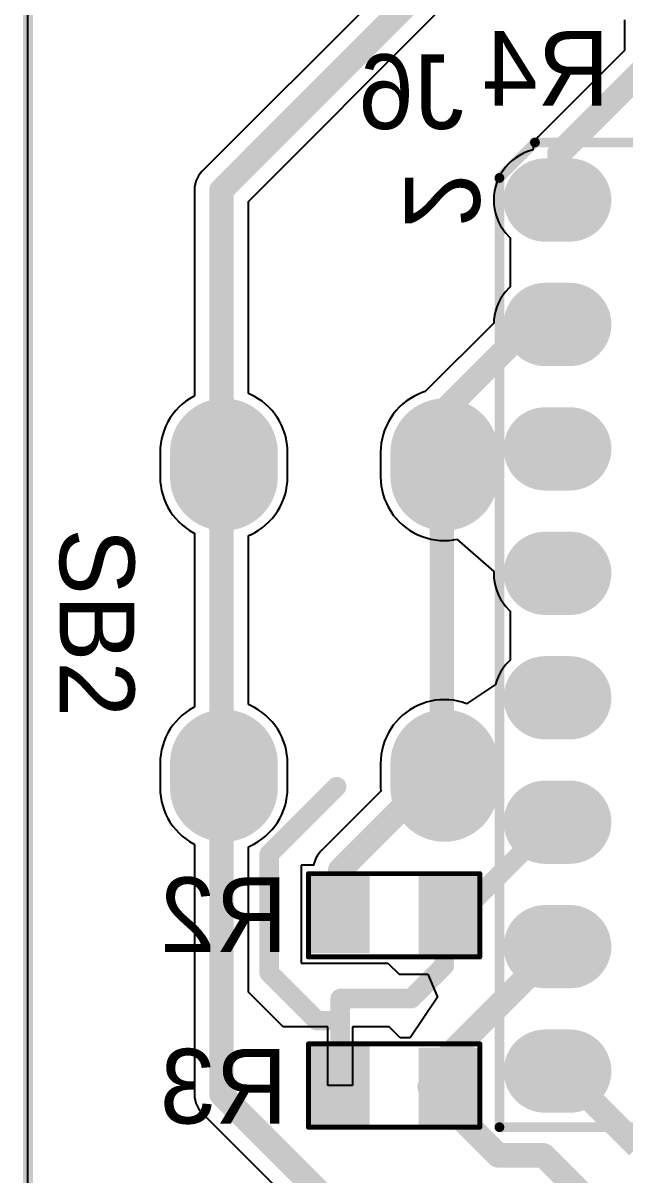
# Model space of a CAD drawing. Header units: millimetres. Extents: x 75.9 to 140.1, y 49.9 to 125.2.
# Drawn here: x 75.9 to 88.19, y 74 to 97.51 of the extents above; entities that cross this region are included whole.
import ezdxf

# ---------------------------------------------------------------- set-up
doc = ezdxf.new("R2010")
doc.units = ezdxf.units.MM
for name, color, linetype in [('BottomLayer', 5, 'Continuous'), ('BottomOverlay', 54, 'Continuous'), ('BottomPaste', 16, 'Continuous'), ('BottomSolder', 6, 'Continuous'), ('TopLayer', 1, 'Continuous'), ('TopOverlay', 2, 'Continuous'), ('TopSolder', 216, 'Continuous')]:
    doc.layers.add(name, color=color, linetype=linetype)

msp = doc.modelspace()

# ---------------------------------------------------------------- linework, layer by layer
at = {"layer": 'BottomLayer'}
for p, q in [((76, 50.707), (76, 121)), ((83.724, 98.653), (79.56, 94.49)), ((80.501, 93.872), (84.384, 97.755)), ((88.175, 97.575), (88.175, 96.954)), ((88.175, 96.954), (86.46, 95.24)), ((86.46, 95.24), (86.419, 95.193)), ((86.33, 95.032), (86.313, 94.973)), ((86.354, 95.089), (86.33, 95.032)), ((86.384, 95.143), (86.354, 95.089)), ((86.419, 95.193), (86.384, 95.143)), ((85.957, 94.761), (85.884, 94.705)), ((86.034, 94.81), (85.957, 94.761)), ((86.116, 94.853), (86.034, 94.81)), ((86.201, 94.888), (86.116, 94.853)), ((86.288, 94.915), (86.201, 94.888)), ((86.304, 94.919), (86.288, 94.915)), ((86.313, 94.973), (86.304, 94.919)), ((85.755, 94.576), (85.699, 94.503)), ((85.817, 94.643), (85.755, 94.576)), ((85.884, 94.705), (85.817, 94.643)), ((79.454, 94.339), (79.43, 94.282)), ((79.484, 94.393), (79.454, 94.339)), ((79.519, 94.443), (79.484, 94.393)), ((79.56, 94.49), (79.519, 94.443)), ((85.607, 94.344), (85.572, 94.259)), ((85.65, 94.426), (85.607, 94.344)), ((85.699, 94.503), (85.65, 94.426)), ((79.403, 94.162), (79.399, 94.1)), ((79.399, 94.1), (79.399, 89.903)), ((79.413, 94.223), (79.403, 94.162)), ((79.43, 94.282), (79.413, 94.223)), ((85.525, 94.083), (85.513, 93.992)), ((85.545, 94.172), (85.525, 94.083)), ((85.572, 94.259), (85.545, 94.172)), ((80.501, 89.95), (80.501, 93.872)), ((85.513, 93.992), (85.509, 93.9)), ((85.509, 93.9), (85.513, 93.808)), ((85.513, 93.808), (85.525, 93.717)), ((85.525, 93.717), (85.545, 93.628)), ((85.545, 93.628), (85.572, 93.541)), ((85.572, 93.541), (85.607, 93.456)), ((85.607, 93.456), (85.65, 93.374)), ((85.65, 93.374), (85.699, 93.297)), ((85.699, 93.297), (85.755, 93.224)), ((85.755, 93.224), (85.817, 93.157)), ((85.817, 93.157), (85.846, 93.13)), ((85.846, 93.13), (85.846, 92.13)), ((85.699, 91.963), (85.65, 91.886)), ((85.755, 92.036), (85.699, 91.963)), ((85.817, 92.103), (85.755, 92.036)), ((85.846, 92.13), (85.817, 92.103)), ((85.572, 91.719), (85.545, 91.632)), ((85.607, 91.804), (85.572, 91.719)), ((85.65, 91.886), (85.607, 91.804)), ((85.525, 91.543), (85.513, 91.452)), ((85.545, 91.632), (85.525, 91.543)), ((85.51, 91.389), (84.112, 89.991)), ((85.513, 91.452), (85.51, 91.389)), ((79.297, 89.844), (79.22, 89.791)), ((79.377, 89.892), (79.297, 89.844)), ((79.399, 89.903), (79.377, 89.892)), ((80.54, 89.933), (80.501, 89.95)), ((80.623, 89.892), (80.54, 89.933)), ((80.703, 89.844), (80.623, 89.892)), ((80.78, 89.791), (80.703, 89.844)), ((83.797, 89.844), (83.72, 89.791)), ((83.877, 89.892), (83.797, 89.844)), ((83.96, 89.933), (83.877, 89.892)), ((84.045, 89.969), (83.96, 89.933)), ((84.112, 89.991), (84.045, 89.969)), ((79.017, 89.602), (78.959, 89.53)), ((79.08, 89.67), (79.017, 89.602)), ((79.148, 89.733), (79.08, 89.67)), ((79.22, 89.791), (79.148, 89.733)), ((80.852, 89.733), (80.78, 89.791)), ((80.92, 89.67), (80.852, 89.733)), ((80.983, 89.602), (80.92, 89.67)), ((81.041, 89.53), (80.983, 89.602)), ((83.517, 89.602), (83.459, 89.53)), ((83.58, 89.67), (83.517, 89.602)), ((83.648, 89.733), (83.58, 89.67)), ((83.72, 89.791), (83.648, 89.733)), ((78.858, 89.373), (78.817, 89.29)), ((78.906, 89.453), (78.858, 89.373)), ((78.959, 89.53), (78.906, 89.453)), ((81.094, 89.453), (81.041, 89.53)), ((81.142, 89.373), (81.094, 89.453)), ((81.183, 89.29), (81.142, 89.373)), ((83.358, 89.373), (83.317, 89.29)), ((83.406, 89.453), (83.358, 89.373)), ((83.459, 89.53), (83.406, 89.453)), ((78.752, 89.116), (78.729, 89.027)), ((78.781, 89.205), (78.752, 89.116)), ((78.817, 89.29), (78.781, 89.205)), ((81.219, 89.205), (81.183, 89.29)), ((81.248, 89.116), (81.219, 89.205)), ((81.271, 89.027), (81.248, 89.116)), ((83.252, 89.116), (83.229, 89.027)), ((83.281, 89.205), (83.252, 89.116)), ((83.317, 89.29), (83.281, 89.205)), ((78.712, 88.935), (78.702, 88.843)), ((78.729, 89.027), (78.712, 88.935)), ((81.288, 88.935), (81.271, 89.027)), ((81.298, 88.843), (81.288, 88.935)), ((83.212, 88.935), (83.202, 88.843)), ((83.229, 89.027), (83.212, 88.935)), ((78.702, 88.843), (78.699, 88.75)), ((78.699, 88.75), (78.699, 88.25)), ((81.301, 88.75), (81.298, 88.843)), ((81.301, 88.25), (81.301, 88.75)), ((83.202, 88.843), (83.199, 88.75)), ((83.199, 88.75), (83.199, 88.25)), ((78.699, 88.25), (78.702, 88.157)), ((81.298, 88.157), (81.301, 88.25)), ((83.199, 88.25), (83.202, 88.157)), ((78.702, 88.157), (78.712, 88.065)), ((78.712, 88.065), (78.729, 87.973)), ((78.729, 87.973), (78.752, 87.884)), ((81.248, 87.884), (81.271, 87.973)), ((81.271, 87.973), (81.288, 88.065)), ((81.288, 88.065), (81.298, 88.157)), ((83.202, 88.157), (83.212, 88.065)), ((83.212, 88.065), (83.229, 87.973)), ((83.229, 87.973), (83.252, 87.884)), ((78.752, 87.884), (78.781, 87.795)), ((78.781, 87.795), (78.817, 87.71)), ((78.817, 87.71), (78.858, 87.627)), ((81.142, 87.627), (81.183, 87.71)), ((81.183, 87.71), (81.219, 87.795)), ((81.219, 87.795), (81.248, 87.884)), ((83.252, 87.884), (83.281, 87.795)), ((83.281, 87.795), (83.317, 87.71)), ((83.317, 87.71), (83.358, 87.627)), ((78.858, 87.627), (78.906, 87.547)), ((78.906, 87.547), (78.959, 87.47)), ((78.959, 87.47), (79.017, 87.398)), ((80.983, 87.398), (81.041, 87.47)), ((81.041, 87.47), (81.094, 87.547)), ((81.094, 87.547), (81.142, 87.627)), ((83.358, 87.627), (83.406, 87.547)), ((83.406, 87.547), (83.459, 87.47)), ((83.459, 87.47), (83.517, 87.398)), ((79.017, 87.398), (79.08, 87.33)), ((79.08, 87.33), (79.148, 87.267)), ((79.148, 87.267), (79.22, 87.209)), ((80.78, 87.209), (80.852, 87.267)), ((80.852, 87.267), (80.92, 87.33)), ((80.92, 87.33), (80.983, 87.398)), ((83.517, 87.398), (83.58, 87.33)), ((83.58, 87.33), (83.648, 87.267)), ((83.648, 87.267), (83.72, 87.209)), ((79.22, 87.209), (79.297, 87.156)), ((79.297, 87.156), (79.377, 87.108)), ((79.377, 87.108), (79.399, 87.097)), ((79.399, 87.097), (79.399, 83.553)), ((80.501, 87.05), (80.54, 87.067)), ((80.501, 83.6), (80.501, 87.05)), ((80.54, 87.067), (80.623, 87.108)), ((80.623, 87.108), (80.703, 87.156)), ((80.703, 87.156), (80.78, 87.209)), ((83.72, 87.209), (83.797, 87.156)), ((83.797, 87.156), (83.877, 87.108)), ((83.877, 87.108), (83.96, 87.067)), ((83.96, 87.067), (84.045, 87.031)), ((84.045, 87.031), (84.134, 87.002)), ((84.134, 87.002), (84.223, 86.979)), ((84.223, 86.979), (84.315, 86.962)), ((84.315, 86.962), (84.407, 86.952)), ((84.407, 86.952), (84.5, 86.949)), ((84.5, 86.949), (84.593, 86.952)), ((84.593, 86.952), (84.685, 86.962)), ((84.685, 86.962), (84.757, 86.975)), ((84.757, 86.975), (85.511, 86.318)), ((85.511, 86.318), (85.509, 86.28)), ((85.509, 86.28), (85.513, 86.188)), ((85.513, 86.188), (85.525, 86.097)), ((85.525, 86.097), (85.545, 86.008)), ((85.545, 86.008), (85.572, 85.921)), ((85.572, 85.921), (85.607, 85.836)), ((85.607, 85.836), (85.65, 85.754)), ((85.65, 85.754), (85.699, 85.677)), ((85.699, 85.677), (85.755, 85.604)), ((85.755, 85.604), (85.817, 85.537)), ((85.817, 85.537), (85.846, 85.51)), ((85.846, 85.51), (85.846, 84.51)), ((85.755, 84.416), (85.699, 84.343)), ((85.817, 84.483), (85.755, 84.416)), ((85.846, 84.51), (85.817, 84.483)), ((85.607, 84.184), (85.572, 84.099)), ((85.65, 84.266), (85.607, 84.184)), ((85.699, 84.343), (85.65, 84.266)), ((85.545, 84.012), (84.955, 83.619)), ((85.572, 84.099), (85.545, 84.012)), ((79.297, 83.494), (79.22, 83.441)), ((79.377, 83.542), (79.297, 83.494)), ((79.399, 83.553), (79.377, 83.542)), ((80.54, 83.583), (80.501, 83.6)), ((80.623, 83.542), (80.54, 83.583)), ((80.703, 83.494), (80.623, 83.542)), ((80.78, 83.441), (80.703, 83.494)), ((83.797, 83.494), (83.72, 83.441)), ((83.877, 83.542), (83.797, 83.494)), ((83.96, 83.583), (83.877, 83.542)), ((84.045, 83.619), (83.96, 83.583)), ((84.134, 83.648), (84.045, 83.619)), ((84.223, 83.671), (84.134, 83.648)), ((84.315, 83.688), (84.223, 83.671)), ((84.407, 83.698), (84.315, 83.688)), ((84.5, 83.701), (84.407, 83.698)), ((84.593, 83.698), (84.5, 83.701)), ((84.685, 83.688), (84.593, 83.698)), ((84.777, 83.671), (84.685, 83.688)), ((84.866, 83.648), (84.777, 83.671)), ((84.955, 83.619), (84.866, 83.648)), ((84.955, 83.619), (84.955, 83.619)), ((84.955, 83.619), (84.955, 83.619)), ((79.017, 83.252), (78.959, 83.18)), ((79.08, 83.32), (79.017, 83.252)), ((79.148, 83.383), (79.08, 83.32)), ((79.22, 83.441), (79.148, 83.383)), ((80.852, 83.383), (80.78, 83.441)), ((80.92, 83.32), (80.852, 83.383)), ((80.983, 83.252), (80.92, 83.32)), ((81.041, 83.18), (80.983, 83.252)), ((83.517, 83.252), (83.459, 83.18)), ((83.58, 83.32), (83.517, 83.252)), ((83.648, 83.383), (83.58, 83.32)), ((83.72, 83.441), (83.648, 83.383)), ((78.858, 83.023), (78.817, 82.94)), ((78.906, 83.103), (78.858, 83.023)), ((78.959, 83.18), (78.906, 83.103)), ((81.094, 83.103), (81.041, 83.18)), ((81.142, 83.023), (81.094, 83.103)), ((81.183, 82.94), (81.142, 83.023)), ((83.358, 83.023), (83.317, 82.94)), ((83.406, 83.103), (83.358, 83.023)), ((83.459, 83.18), (83.406, 83.103)), ((78.752, 82.766), (78.729, 82.677)), ((78.781, 82.855), (78.752, 82.766)), ((78.817, 82.94), (78.781, 82.855)), ((81.219, 82.855), (81.183, 82.94)), ((81.248, 82.766), (81.219, 82.855)), ((81.271, 82.677), (81.248, 82.766)), ((83.252, 82.766), (83.229, 82.677)), ((83.281, 82.855), (83.252, 82.766)), ((83.317, 82.94), (83.281, 82.855)), ((78.712, 82.585), (78.702, 82.493)), ((78.729, 82.677), (78.712, 82.585)), ((81.288, 82.585), (81.271, 82.677)), ((81.298, 82.493), (81.288, 82.585)), ((83.212, 82.585), (83.202, 82.493)), ((83.229, 82.677), (83.212, 82.585)), ((78.702, 82.493), (78.699, 82.4)), ((78.699, 82.4), (78.699, 81.9)), ((81.301, 82.4), (81.298, 82.493)), ((81.301, 81.9), (81.301, 82.4)), ((83.202, 82.493), (83.199, 82.4)), ((83.199, 82.4), (83.199, 81.9)), ((78.699, 81.9), (78.702, 81.807)), ((81.298, 81.807), (81.301, 81.9)), ((83.202, 81.831), (81.985, 80.615)), ((83.199, 81.9), (83.202, 81.831)), ((78.702, 81.807), (78.712, 81.715)), ((78.712, 81.715), (78.729, 81.623)), ((78.729, 81.623), (78.752, 81.534)), ((81.248, 81.534), (81.271, 81.623)), ((81.271, 81.623), (81.288, 81.715)), ((81.288, 81.715), (81.298, 81.807)), ((78.752, 81.534), (78.781, 81.445)), ((78.781, 81.445), (78.817, 81.36)), ((78.817, 81.36), (78.858, 81.277)), ((81.142, 81.277), (81.183, 81.36)), ((81.183, 81.36), (81.219, 81.445)), ((81.219, 81.445), (81.248, 81.534)), ((78.858, 81.277), (78.906, 81.197)), ((78.906, 81.197), (78.959, 81.12)), ((78.959, 81.12), (79.017, 81.048)), ((80.983, 81.048), (81.041, 81.12)), ((81.041, 81.12), (81.094, 81.197)), ((81.094, 81.197), (81.142, 81.277)), ((79.017, 81.048), (79.08, 80.98)), ((79.08, 80.98), (79.148, 80.917)), ((79.148, 80.917), (79.22, 80.859)), ((80.78, 80.859), (80.852, 80.917)), ((80.852, 80.917), (80.92, 80.98)), ((80.92, 80.98), (80.983, 81.048)), ((79.22, 80.859), (79.297, 80.806)), ((79.297, 80.806), (79.377, 80.758)), ((79.377, 80.758), (79.399, 80.747)), ((79.399, 80.747), (79.399, 75.65)), ((80.501, 80.7), (80.54, 80.717)), ((80.501, 77.732), (80.501, 80.7)), ((80.54, 80.717), (80.623, 80.758)), ((80.623, 80.758), (80.703, 80.806)), ((80.703, 80.806), (80.78, 80.859)), ((81.879, 80.464), (81.855, 80.407)), ((81.909, 80.518), (81.879, 80.464)), ((81.944, 80.568), (81.909, 80.518)), ((81.985, 80.615), (81.944, 80.568)), ((81.834, 80.325), (81.575, 80.325)), ((81.575, 80.325), (81.575, 78.325)), ((81.838, 80.348), (81.834, 80.325)), ((81.855, 80.407), (81.838, 80.348)), ((81.575, 78.325), (83.175, 78.325)), ((83.175, 78.325), (83.175, 78.325)), ((83.175, 78.325), (83.35, 78.325)), ((83.35, 78.325), (83.575, 78.1)), ((83.575, 78.1), (83.575, 78.1)), ((83.575, 78.1), (84.164, 78.1)), ((84.164, 78.1), (84.358, 77.631)), ((81.208, 77.025), (80.501, 77.732)), ((84.358, 77.631), (83.803, 76.8)), ((81.375, 77.025), (81.208, 77.025)), ((82.125, 77.025), (81.375, 77.025)), ((81.375, 77.025), (81.375, 77.025)), ((82.125, 75.825), (82.125, 77.025)), ((83.375, 77.025), (82.625, 77.025)), ((82.625, 77.025), (82.625, 75.825)), ((83.6, 76.8), (83.375, 77.025)), ((83.375, 77.025), (83.375, 77.025)), ((83.775, 76.8), (83.6, 76.8)), ((83.803, 76.8), (83.775, 76.8)), ((83.775, 76.8), (83.775, 76.8)), ((82.625, 75.825), (82.125, 75.825)), ((79.399, 75.65), (79.403, 75.588)), ((79.403, 75.588), (79.403, 75.588)), ((79.403, 75.588), (79.403, 75.588)), ((79.403, 75.588), (79.413, 75.527)), ((79.413, 75.527), (79.43, 75.468)), ((79.43, 75.468), (79.454, 75.411)), ((79.454, 75.411), (79.484, 75.357)), ((79.484, 75.357), (79.519, 75.307)), ((79.519, 75.307), (79.56, 75.26)), ((79.56, 75.26), (82.71, 72.11))]:
    msp.add_line(p, q, dxfattribs=at)
for points, const_width in [([(79.95, 94.1), (85, 99.15)], 0.5), ([(86.85, 94.85), (88.575, 96.575)], 0.5), ([(86.85, 93.94), (86.85, 94.85)], 0.5), ([(86.56, 93.9), (87.06, 93.9)], 1.5), ([(79.95, 75.65), (79.95, 94.1)], 0.5), ([(86.81, 93.9), (86.85, 93.94)], 0.5), ([(86.56, 91.36), (87.06, 91.36)], 1.5), ([(84.45, 89.55), (86.26, 91.36)], 0.5), ([(86.26, 91.36), (86.81, 91.36)], 0.5), ([(80, 88.75), (80, 88.25)], 2), ([(84.5, 88.75), (84.5, 88.25)], 2), ([(84.45, 88.2), (84.45, 89.55)], 0.5), ([(86.56, 88.82), (87.06, 88.82)], 1.5), ([(86.56, 86.28), (87.06, 86.28)], 1.5), ([(86.56, 83.74), (87.06, 83.74)], 1.5), ([(80, 82.4), (80, 81.9)], 2), ([(84.5, 82.4), (84.5, 81.9)], 2), ([(80.925, 80.55), (82.3, 81.925)], 0.4), ([(82.375, 80.225), (84, 81.85)], 0.5), ([(84, 81.85), (84.45, 81.85)], 0.5), ([(86.56, 81.2), (87.06, 81.2)], 1.5), ([(84.55, 79.05), (86.7, 81.2)], 0.4), ([(86.7, 81.2), (86.81, 81.2)], 0.4), ([(80.925, 78.125), (80.925, 80.55)], 0.4), ([(82.375, 79.4), (82.375, 80.225)], 0.5), ([(86.56, 78.66), (87.06, 78.66)], 1.5), ([(84.5, 78.275), (84.5, 78.975)], 0.4), ([(84.225, 76.075), (86.81, 78.66)], 0.5), ([(80.925, 78.125), (81.9, 77.15)], 0.4), ([(83.825, 77.6), (84.5, 78.275)], 0.4), ([(82.375, 77.6), (83.825, 77.6)], 0.4), ([(82.375, 77.15), (82.375, 77.6)], 0.4), ([(81.9, 77.15), (82.375, 77.15)], 0.4), ([(82.375, 76.2), (82.375, 77.15)], 0.4), ([(86.56, 76.12), (87.06, 76.12)], 1.5), ([(82, 75.825), (82.375, 76.2)], 0.4), ([(86.81, 76.12), (86.905, 76.12)], 0.5), ([(86.905, 76.12), (88.45, 74.575)], 0.5), ([(84.2, 75.8), (85.6, 74.4)], 0.5), ([(79.95, 75.65), (83.1, 72.5)], 0.5), ([(85.6, 74.4), (86.525, 74.4)], 0.5), ([(86.525, 74.4), (88.425, 72.5)], 0.5)]:
    msp.add_lwpolyline(points, dxfattribs=dict(at, const_width=const_width))
for points, const_width in [([(86.725, 94.85, 1), (86.975, 94.85, 1)], 0.25), ([(86.725, 94.85, 1), (86.975, 94.85, 1)], 0.25), ([(86.185, 93.9, 1), (86.935, 93.9, 1)], 0.75), ([(86.685, 93.9, 1), (87.435, 93.9, 1)], 0.75), ([(79.825, 94.1, 1), (80.075, 94.1, 1)], 0.25), ([(79.825, 94.1, 1), (80.075, 94.1, 1)], 0.25), ([(86.685, 93.9, 1), (86.935, 93.9, 1)], 0.25), ([(86.725, 93.94, 1), (86.975, 93.94, 1)], 0.25), ([(86.725, 93.94, 1), (86.975, 93.94, 1)], 0.25), ([(86.185, 91.36, 1), (86.935, 91.36, 1)], 0.75), ([(86.685, 91.36, 1), (87.435, 91.36, 1)], 0.75), ([(86.135, 91.36, 1), (86.385, 91.36, 1)], 0.25), ([(86.135, 91.36, 1), (86.385, 91.36, 1)], 0.25), ([(86.685, 91.36, 1), (86.935, 91.36, 1)], 0.25), ([(79.5, 88.75, 1), (80.5, 88.75, 1)], 1), ([(84, 88.75, 1), (85, 88.75, 1)], 1), ([(84.325, 89.55, 1), (84.575, 89.55, 1)], 0.25), ([(84.325, 89.55, 1), (84.575, 89.55, 1)], 0.25), ([(86.185, 88.82, 1), (86.935, 88.82, 1)], 0.75), ([(86.685, 88.82, 1), (87.435, 88.82, 1)], 0.75), ([(79.5, 88.25, 1), (80.5, 88.25, 1)], 1), ([(84, 88.25, 1), (85, 88.25, 1)], 1), ([(84.325, 88.2, 1), (84.575, 88.2, 1)], 0.25), ([(86.185, 86.28, 1), (86.935, 86.28, 1)], 0.75), ([(86.685, 86.28, 1), (87.435, 86.28, 1)], 0.75), ([(86.185, 83.74, 1), (86.935, 83.74, 1)], 0.75), ([(86.685, 83.74, 1), (87.435, 83.74, 1)], 0.75), ([(79.5, 82.4, 1), (80.5, 82.4, 1)], 1), ([(84, 82.4, 1), (85, 82.4, 1)], 1), ([(79.5, 81.9, 1), (80.5, 81.9, 1)], 1), ([(84, 81.9, 1), (85, 81.9, 1)], 1), ([(82.2, 81.925, 1), (82.4, 81.925, 1)], 0.2), ([(83.875, 81.85, 1), (84.125, 81.85, 1)], 0.25), ([(83.875, 81.85, 1), (84.125, 81.85, 1)], 0.25), ([(84.325, 81.85, 1), (84.575, 81.85, 1)], 0.25), ([(86.185, 81.2, 1), (86.935, 81.2, 1)], 0.75), ([(86.685, 81.2, 1), (87.435, 81.2, 1)], 0.75), ([(86.6, 81.2, 1), (86.8, 81.2, 1)], 0.2), ([(86.6, 81.2, 1), (86.8, 81.2, 1)], 0.2), ([(86.71, 81.2, 1), (86.91, 81.2, 1)], 0.2), ([(80.825, 80.55, 1), (81.025, 80.55, 1)], 0.2), ([(80.825, 80.55, 1), (81.025, 80.55, 1)], 0.2), ([(82.25, 80.225, 1), (82.5, 80.225, 1)], 0.25), ([(82.25, 80.225, 1), (82.5, 80.225, 1)], 0.25), ([(82.25, 79.4, 1), (82.5, 79.4, 1)], 0.25), ([(84.45, 79.05, 1), (84.65, 79.05, 1)], 0.2), ([(86.185, 78.66, 1), (86.935, 78.66, 1)], 0.75), ([(86.685, 78.66, 1), (87.435, 78.66, 1)], 0.75), ([(84.4, 78.975, 1), (84.6, 78.975, 1)], 0.2), ([(86.685, 78.66, 1), (86.935, 78.66, 1)], 0.25), ([(80.825, 78.125, 1), (81.025, 78.125, 1)], 0.2), ([(80.825, 78.125, 1), (81.025, 78.125, 1)], 0.2), ([(84.4, 78.275, 1), (84.6, 78.275, 1)], 0.2), ([(84.4, 78.275, 1), (84.6, 78.275, 1)], 0.2), ([(82.275, 77.6, 1), (82.475, 77.6, 1)], 0.2), ([(82.275, 77.6, 1), (82.475, 77.6, 1)], 0.2), ([(83.725, 77.6, 1), (83.925, 77.6, 1)], 0.2), ([(83.725, 77.6, 1), (83.925, 77.6, 1)], 0.2), ([(81.8, 77.15, 1), (82, 77.15, 1)], 0.2), ([(81.8, 77.15, 1), (82, 77.15, 1)], 0.2), ([(82.275, 77.15, 1), (82.475, 77.15, 1)], 0.2), ([(82.275, 77.15, 1), (82.475, 77.15, 1)], 0.2), ([(82.275, 77.15, 1), (82.475, 77.15, 1)], 0.2), ([(86.185, 76.12, 1), (86.935, 76.12, 1)], 0.75), ([(86.685, 76.12, 1), (87.435, 76.12, 1)], 0.75), ([(82.275, 76.2, 1), (82.475, 76.2, 1)], 0.2), ([(82.275, 76.2, 1), (82.475, 76.2, 1)], 0.2), ([(84.1, 76.075, 1), (84.35, 76.075, 1)], 0.25), ([(86.685, 76.12, 1), (86.935, 76.12, 1)], 0.25), ([(86.78, 76.12, 1), (87.03, 76.12, 1)], 0.25), ([(86.78, 76.12, 1), (87.03, 76.12, 1)], 0.25), ([(81.9, 75.825, 1), (82.1, 75.825, 1)], 0.2), ([(84.075, 75.8, 1), (84.325, 75.8, 1)], 0.25), ([(79.825, 75.65, 1), (80.075, 75.65, 1)], 0.25), ([(79.825, 75.65, 1), (80.075, 75.65, 1)], 0.25), ([(85.475, 74.4, 1), (85.725, 74.4, 1)], 0.25), ([(85.475, 74.4, 1), (85.725, 74.4, 1)], 0.25), ([(86.4, 74.4, 1), (86.65, 74.4, 1)], 0.25), ([(86.4, 74.4, 1), (86.65, 74.4, 1)], 0.25)]:
    msp.add_lwpolyline(points, format="xyb", close=True, dxfattribs=dict(at, const_width=const_width))
for points in [[(81.875, 78.625), (82.875, 78.625), (81.875, 80.025), (82.875, 80.025)], [(84.075, 78.6), (85.075, 78.6), (84.075, 80), (85.075, 80)], [(82.875, 76.525), (81.875, 76.525), (82.875, 75.125), (81.875, 75.125)], [(85.075, 76.5), (84.075, 76.5), (85.075, 75.1), (84.075, 75.1)]]:
    msp.add_solid(points, dxfattribs=at)
at = {"layer": 'BottomOverlay'}
for points, const_width in [([(85.625, 94.35), (86.35, 95.075)], 0.2), ([(86.35, 95.075), (88.481, 95.075)], 0.2), ([(85.625, 74.975), (85.625, 94.35)], 0.2), ([(81.725, 80.15), (85.225, 80.15)], 0.1), ([(81.725, 79.388), (81.725, 80.15)], 0.1), ([(85.225, 78.45), (85.225, 80.15)], 0.1), ([(81.725, 78.45), (81.725, 79.388)], 0.1), ([(81.725, 78.45), (85.225, 78.45)], 0.1), ([(81.725, 76.675), (85.225, 76.675)], 0.1), ([(81.725, 74.975), (81.725, 76.675)], 0.1), ([(85.225, 75.737), (85.225, 76.675)], 0.1), ([(85.225, 74.975), (85.225, 75.737)], 0.1), ([(81.725, 74.975), (85.225, 74.975)], 0.1), ([(85.625, 74.975), (90.5, 74.975)], 0.2)]:
    msp.add_lwpolyline(points, dxfattribs=dict(at, const_width=const_width))
for points, const_width in [([(86.3, 95.075, 1), (86.4, 95.075, 1)], 0.1), ([(86.3, 95.075, 1), (86.4, 95.075, 1)], 0.1), ([(85.575, 94.35, 1), (85.675, 94.35, 1)], 0.1), ([(85.575, 94.35, 1), (85.675, 94.35, 1)], 0.1), ([(81.7, 80.15, 1), (81.75, 80.15, 1)], 0.05), ([(81.7, 80.15, 1), (81.75, 80.15, 1)], 0.05), ([(85.2, 80.15, 1), (85.25, 80.15, 1)], 0.05), ([(85.2, 80.15, 1), (85.25, 80.15, 1)], 0.05), ([(81.7, 79.388, 1), (81.75, 79.388, 1)], 0.05), ([(81.7, 79.388, 1), (81.75, 79.388, 1)], 0.05), ([(81.7, 78.45, 1), (81.75, 78.45, 1)], 0.05), ([(81.7, 78.45, 1), (81.75, 78.45, 1)], 0.05), ([(85.2, 78.45, 1), (85.25, 78.45, 1)], 0.05), ([(85.2, 78.45, 1), (85.25, 78.45, 1)], 0.05), ([(81.7, 76.675, 1), (81.75, 76.675, 1)], 0.05), ([(81.7, 76.675, 1), (81.75, 76.675, 1)], 0.05), ([(85.2, 76.675, 1), (85.25, 76.675, 1)], 0.05), ([(85.2, 76.675, 1), (85.25, 76.675, 1)], 0.05), ([(85.2, 75.737, 1), (85.25, 75.737, 1)], 0.05), ([(85.2, 75.737, 1), (85.25, 75.737, 1)], 0.05), ([(81.7, 74.975, 1), (81.75, 74.975, 1)], 0.05), ([(81.7, 74.975, 1), (81.75, 74.975, 1)], 0.05), ([(85.2, 74.975, 1), (85.25, 74.975, 1)], 0.05), ([(85.2, 74.975, 1), (85.25, 74.975, 1)], 0.05), ([(85.575, 74.975, 1), (85.675, 74.975, 1)], 0.1), ([(85.575, 74.975, 1), (85.675, 74.975, 1)], 0.1)]:
    msp.add_lwpolyline(points, format="xyb", close=True, dxfattribs=dict(at, const_width=const_width))
at = {"layer": 'BottomPaste'}
for points in [[(81.875, 78.625), (82.875, 78.625), (81.875, 80.025), (82.875, 80.025)], [(84.075, 78.6), (85.075, 78.6), (84.075, 80), (85.075, 80)], [(82.875, 76.525), (81.875, 76.525), (82.875, 75.125), (81.875, 75.125)], [(85.075, 76.5), (84.075, 76.5), (85.075, 75.1), (84.075, 75.1)]]:
    msp.add_solid(points, dxfattribs=at)
at = {"layer": 'BottomSolder'}
for points, const_width in [([(86.56, 93.9), (87.06, 93.9)], 1.7), ([(86.56, 91.36), (87.06, 91.36)], 1.7), ([(80, 88.75), (80, 88.25)], 2.2), ([(84.5, 88.75), (84.5, 88.25)], 2.2), ([(86.56, 88.82), (87.06, 88.82)], 1.7), ([(86.56, 86.28), (87.06, 86.28)], 1.7), ([(86.56, 83.74), (87.06, 83.74)], 1.7), ([(80, 82.4), (80, 81.9)], 2.2), ([(84.5, 82.4), (84.5, 81.9)], 2.2), ([(86.56, 81.2), (87.06, 81.2)], 1.7), ([(86.56, 78.66), (87.06, 78.66)], 1.7), ([(86.56, 76.12), (87.06, 76.12)], 1.7)]:
    msp.add_lwpolyline(points, dxfattribs=dict(at, const_width=const_width))
for points, const_width in [([(86.135, 93.9, 1), (86.985, 93.9, 1)], 0.85), ([(86.635, 93.9, 1), (87.485, 93.9, 1)], 0.85), ([(86.135, 91.36, 1), (86.985, 91.36, 1)], 0.85), ([(86.635, 91.36, 1), (87.485, 91.36, 1)], 0.85), ([(79.45, 88.75, 1), (80.55, 88.75, 1)], 1.1), ([(83.95, 88.75, 1), (85.05, 88.75, 1)], 1.1), ([(86.135, 88.82, 1), (86.985, 88.82, 1)], 0.85), ([(86.635, 88.82, 1), (87.485, 88.82, 1)], 0.85), ([(79.45, 88.25, 1), (80.55, 88.25, 1)], 1.1), ([(83.95, 88.25, 1), (85.05, 88.25, 1)], 1.1), ([(86.135, 86.28, 1), (86.985, 86.28, 1)], 0.85), ([(86.635, 86.28, 1), (87.485, 86.28, 1)], 0.85), ([(86.135, 83.74, 1), (86.985, 83.74, 1)], 0.85), ([(86.635, 83.74, 1), (87.485, 83.74, 1)], 0.85), ([(79.45, 82.4, 1), (80.55, 82.4, 1)], 1.1), ([(83.95, 82.4, 1), (85.05, 82.4, 1)], 1.1), ([(79.45, 81.9, 1), (80.55, 81.9, 1)], 1.1), ([(83.95, 81.9, 1), (85.05, 81.9, 1)], 1.1), ([(86.135, 81.2, 1), (86.985, 81.2, 1)], 0.85), ([(86.635, 81.2, 1), (87.485, 81.2, 1)], 0.85), ([(86.135, 78.66, 1), (86.985, 78.66, 1)], 0.85), ([(86.635, 78.66, 1), (87.485, 78.66, 1)], 0.85), ([(86.135, 76.12, 1), (86.985, 76.12, 1)], 0.85), ([(86.635, 76.12, 1), (87.485, 76.12, 1)], 0.85)]:
    msp.add_lwpolyline(points, format="xyb", close=True, dxfattribs=dict(at, const_width=const_width))
for points in [[(81.775, 78.525), (82.975, 78.525), (81.775, 80.125), (82.975, 80.125)], [(83.975, 78.5), (85.175, 78.5), (83.975, 80.1), (85.175, 80.1)], [(82.975, 76.625), (81.775, 76.625), (82.975, 75.025), (81.775, 75.025)], [(85.175, 76.6), (83.975, 76.6), (85.175, 75), (83.975, 75)]]:
    msp.add_solid(points, dxfattribs=at)
at = {"layer": 'TopLayer'}
for points, const_width in [([(86.56, 93.9), (87.06, 93.9)], 1.5), ([(86.56, 91.36), (87.06, 91.36)], 1.5), ([(80, 88.75), (80, 88.25)], 2), ([(84.5, 88.75), (84.5, 88.25)], 2), ([(86.56, 88.82), (87.06, 88.82)], 1.5), ([(84.45, 81.85), (84.45, 88.2)], 0.5), ([(86.56, 86.28), (87.06, 86.28)], 1.5), ([(86.56, 83.74), (87.06, 83.74)], 1.5), ([(80, 82.4), (80, 81.9)], 2), ([(84.5, 82.4), (84.5, 81.9)], 2), ([(86.56, 81.2), (87.06, 81.2)], 1.5), ([(86.56, 78.66), (87.06, 78.66)], 1.5), ([(86.56, 76.12), (87.06, 76.12)], 1.5)]:
    msp.add_lwpolyline(points, dxfattribs=dict(at, const_width=const_width))
for points, const_width in [([(86.185, 93.9, 1), (86.935, 93.9, 1)], 0.75), ([(86.685, 93.9, 1), (87.435, 93.9, 1)], 0.75), ([(86.185, 91.36, 1), (86.935, 91.36, 1)], 0.75), ([(86.685, 91.36, 1), (87.435, 91.36, 1)], 0.75), ([(79.5, 88.75, 1), (80.5, 88.75, 1)], 1), ([(84, 88.75, 1), (85, 88.75, 1)], 1), ([(86.185, 88.82, 1), (86.935, 88.82, 1)], 0.75), ([(86.685, 88.82, 1), (87.435, 88.82, 1)], 0.75), ([(79.5, 88.25, 1), (80.5, 88.25, 1)], 1), ([(84, 88.25, 1), (85, 88.25, 1)], 1), ([(84.325, 88.2, 1), (84.575, 88.2, 1)], 0.25), ([(86.185, 86.28, 1), (86.935, 86.28, 1)], 0.75), ([(86.685, 86.28, 1), (87.435, 86.28, 1)], 0.75), ([(86.185, 83.74, 1), (86.935, 83.74, 1)], 0.75), ([(86.685, 83.74, 1), (87.435, 83.74, 1)], 0.75), ([(79.5, 82.4, 1), (80.5, 82.4, 1)], 1), ([(84, 82.4, 1), (85, 82.4, 1)], 1), ([(79.5, 81.9, 1), (80.5, 81.9, 1)], 1), ([(84, 81.9, 1), (85, 81.9, 1)], 1), ([(84.325, 81.85, 1), (84.575, 81.85, 1)], 0.25), ([(86.185, 81.2, 1), (86.935, 81.2, 1)], 0.75), ([(86.685, 81.2, 1), (87.435, 81.2, 1)], 0.75), ([(86.185, 78.66, 1), (86.935, 78.66, 1)], 0.75), ([(86.685, 78.66, 1), (87.435, 78.66, 1)], 0.75), ([(86.185, 76.12, 1), (86.935, 76.12, 1)], 0.75), ([(86.685, 76.12, 1), (87.435, 76.12, 1)], 0.75)]:
    msp.add_lwpolyline(points, format="xyb", close=True, dxfattribs=dict(at, const_width=const_width))
at = {"layer": 'TopOverlay', "const_width": 0.2}
msp.add_lwpolyline([(76, 50), (76, 121)], dxfattribs=at)
at = {"layer": 'TopSolder'}
for points, const_width in [([(86.56, 93.9), (87.06, 93.9)], 1.7), ([(86.56, 91.36), (87.06, 91.36)], 1.7), ([(80, 88.75), (80, 88.25)], 2.2), ([(84.5, 88.75), (84.5, 88.25)], 2.2), ([(86.56, 88.82), (87.06, 88.82)], 1.7), ([(86.56, 86.28), (87.06, 86.28)], 1.7), ([(86.56, 83.74), (87.06, 83.74)], 1.7), ([(80, 82.4), (80, 81.9)], 2.2), ([(84.5, 82.4), (84.5, 81.9)], 2.2), ([(86.56, 81.2), (87.06, 81.2)], 1.7), ([(86.56, 78.66), (87.06, 78.66)], 1.7), ([(86.56, 76.12), (87.06, 76.12)], 1.7)]:
    msp.add_lwpolyline(points, dxfattribs=dict(at, const_width=const_width))
for points, const_width in [([(86.135, 93.9, 1), (86.985, 93.9, 1)], 0.85), ([(86.635, 93.9, 1), (87.485, 93.9, 1)], 0.85), ([(86.135, 91.36, 1), (86.985, 91.36, 1)], 0.85), ([(86.635, 91.36, 1), (87.485, 91.36, 1)], 0.85), ([(79.45, 88.75, 1), (80.55, 88.75, 1)], 1.1), ([(83.95, 88.75, 1), (85.05, 88.75, 1)], 1.1), ([(86.135, 88.82, 1), (86.985, 88.82, 1)], 0.85), ([(86.635, 88.82, 1), (87.485, 88.82, 1)], 0.85), ([(79.45, 88.25, 1), (80.55, 88.25, 1)], 1.1), ([(83.95, 88.25, 1), (85.05, 88.25, 1)], 1.1), ([(86.135, 86.28, 1), (86.985, 86.28, 1)], 0.85), ([(86.635, 86.28, 1), (87.485, 86.28, 1)], 0.85), ([(86.135, 83.74, 1), (86.985, 83.74, 1)], 0.85), ([(86.635, 83.74, 1), (87.485, 83.74, 1)], 0.85), ([(79.45, 82.4, 1), (80.55, 82.4, 1)], 1.1), ([(83.95, 82.4, 1), (85.05, 82.4, 1)], 1.1), ([(79.45, 81.9, 1), (80.55, 81.9, 1)], 1.1), ([(83.95, 81.9, 1), (85.05, 81.9, 1)], 1.1), ([(86.135, 81.2, 1), (86.985, 81.2, 1)], 0.85), ([(86.635, 81.2, 1), (87.485, 81.2, 1)], 0.85), ([(86.135, 78.66, 1), (86.985, 78.66, 1)], 0.85), ([(86.635, 78.66, 1), (87.485, 78.66, 1)], 0.85), ([(86.135, 76.12, 1), (86.985, 76.12, 1)], 0.85), ([(86.635, 76.12, 1), (87.485, 76.12, 1)], 0.85)]:
    msp.add_lwpolyline(points, format="xyb", close=True, dxfattribs=dict(at, const_width=const_width))

# ---------------------------------------------------------------- texts
at = {"layer": 'BottomOverlay', "text_generation_flag": 2}
for s, rotation, p in [('R4', 360, (87.875, 95.825)), ('J6', 360, (84.9, 95.35)), ('2', 270, (83.7, 93.325)), ('R2', 360, (81.3, 78.55)), ('R3', 360, (81.3, 75.05))]:
    msp.add_text(s, height=1.524, rotation=rotation, dxfattribs=at).set_placement(p)
at = {"layer": 'TopOverlay'}
msp.add_text('SB2', height=1.524, rotation=270, dxfattribs=at).set_placement((76.65, 87.2))

doc.saveas('drawing.dxf')
